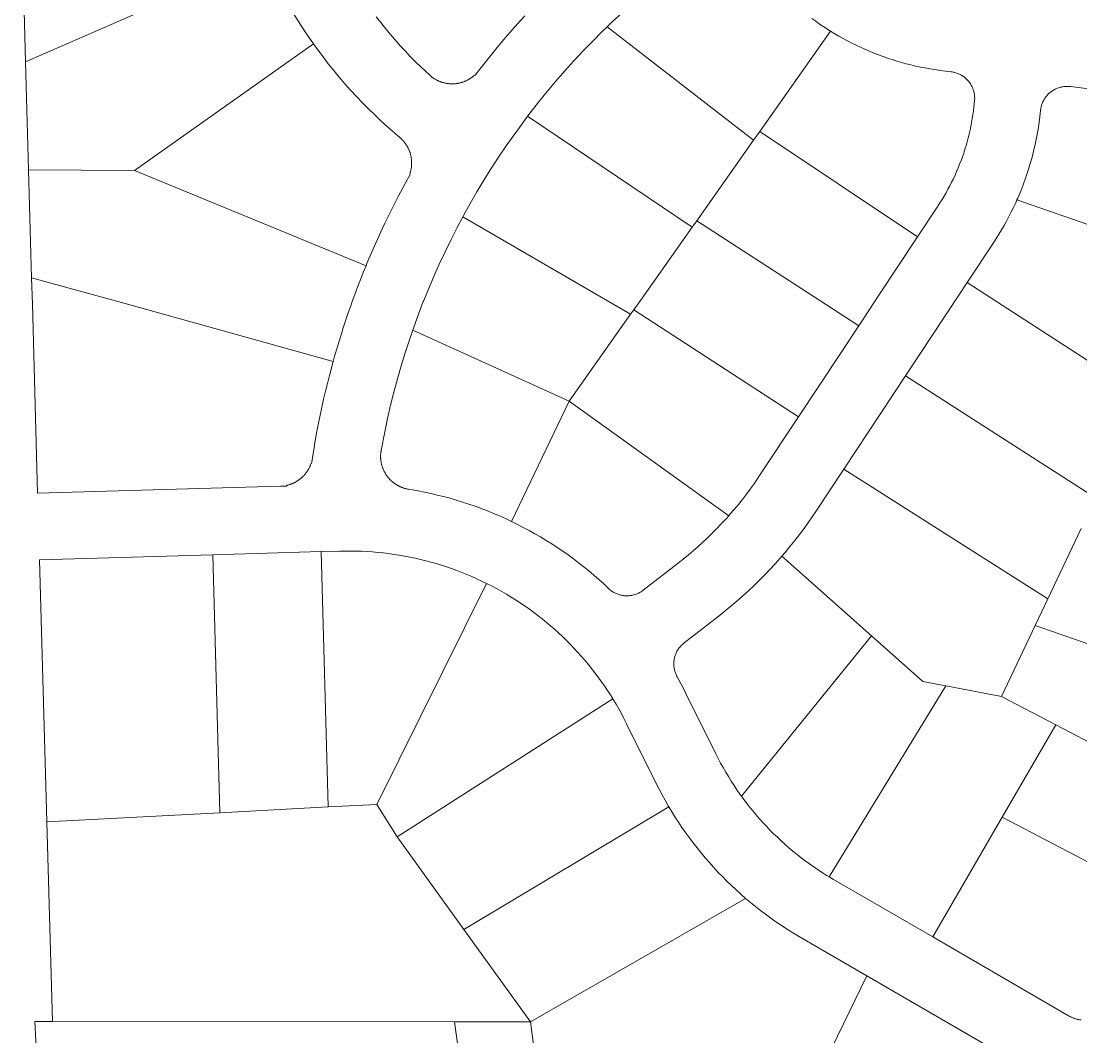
# Model space of a CAD drawing. Header units: feet. Extents: x 865220 to 2774701, y -2240498 to 961524.
# Drawn here: x 2770390 to 2771185, y 959366 to 960129 of the extents above; entities that cross this region are included whole.
import ezdxf

# ---------------------------------------------------------------- set-up
doc = ezdxf.new("R2010")
doc.units = ezdxf.units.FT
doc.header["$LTSCALE"] = 0.015
doc.header["$MEASUREMENT"] = 0
doc.layers.add('Parcels', color=7, linetype='Continuous', lineweight=0)

msp = doc.modelspace()

# ---------------------------------------------------------------- linework, layer by layer
at = {"layer": 'Parcels', "lineweight": 5, "ltscale": 100}
for p, q in [((2770389.55, 960213.78), (2770392.8, 960098.18)), ((2770392.8, 960098.18), (2770571.98, 960176.88)), ((2770597.61, 960128.52), (2770594.21, 960134.04)), ((2770655.89, 960132.04), (2770659.32, 960127.6)), ((2770760.07, 960124.51), (2770767.49, 960132.74)), ((2770840.43, 960135.03), (2770832.96, 960128.07)), ((2770985.72, 960128.59), (2770982.77, 960130.73)), ((2770601.11, 960123.05), (2770597.61, 960128.52)), ((2770604.71, 960117.65), (2770601.11, 960123.05)), ((2770659.32, 960127.6), (2770662.83, 960123.21)), ((2770662.83, 960123.21), (2770666.41, 960118.89)), ((2770752.8, 960116.15), (2770760.07, 960124.51)), ((2770829.28, 960124.54), (2770825.62, 960120.98)), ((2770832.96, 960128.07), (2770829.28, 960124.54)), ((2770829.28, 960124.54), (2770939.13, 960039.37)), ((2770996.9, 960121.16), (2770943.74, 960045.9)), ((2770988.71, 960126.5), (2770985.72, 960128.59)), ((2770991.73, 960124.47), (2770988.71, 960126.5)), ((2770996.9, 960121.16), (2770991.73, 960124.47)), ((2770996.9, 960121.16), (2770996.9, 960121.16)), ((2771000.02, 960119.27), (2770996.9, 960121.16)), ((2770608.4, 960112.32), (2770604.71, 960117.65)), ((2770666.41, 960118.89), (2770670.07, 960114.63)), ((2770670.07, 960114.63), (2770673.8, 960110.44)), ((2770745.67, 960107.66), (2770752.8, 960116.15)), ((2770818.4, 960113.76), (2770811.3, 960106.42)), ((2770825.62, 960120.98), (2770818.4, 960113.76)), ((2771003.17, 960117.43), (2771000.02, 960119.27)), ((2771006.35, 960115.65), (2771003.17, 960117.43)), ((2771009.56, 960113.92), (2771006.35, 960115.65)), ((2771012.8, 960112.25), (2771009.56, 960113.92)), ((2770608.83, 960111.71), (2770474.48, 960016.69)), ((2770608.83, 960111.71), (2770608.4, 960112.32)), ((2770612.18, 960107.05), (2770608.83, 960111.71)), ((2770608.83, 960111.71), (2770608.83, 960111.71)), ((2770616.05, 960101.84), (2770612.18, 960107.05)), ((2770673.8, 960110.44), (2770677.6, 960106.31)), ((2770677.6, 960106.31), (2770681.48, 960102.24)), ((2770738.77, 960098.99), (2770745.67, 960107.66)), ((2770811.3, 960106.42), (2770804.34, 960098.95)), ((2771016.07, 960110.64), (2771012.8, 960112.25)), ((2771019.37, 960109.08), (2771016.07, 960110.64)), ((2771022.7, 960107.58), (2771019.37, 960109.08)), ((2771026.05, 960106.14), (2771022.7, 960107.58)), ((2771029.42, 960104.76), (2771026.05, 960106.14)), ((2770392.8, 960098.18), (2770395.08, 960017.22)), ((2770620.01, 960096.71), (2770616.05, 960101.84)), ((2770681.48, 960102.24), (2770685.43, 960098.25)), ((2770685.43, 960098.25), (2770689.44, 960094.32)), ((2770732.69, 960091.35), (2770738.77, 960098.99)), ((2770804.34, 960098.95), (2770797.5, 960091.37)), ((2771032.82, 960103.44), (2771029.42, 960104.76)), ((2771036.25, 960102.18), (2771032.82, 960103.44)), ((2771039.69, 960100.97), (2771036.25, 960102.18)), ((2771043.15, 960099.83), (2771039.69, 960100.97)), ((2771046.64, 960098.75), (2771043.15, 960099.83)), ((2771050.14, 960097.73), (2771046.64, 960098.75)), ((2771053.66, 960096.77), (2771050.14, 960097.73)), ((2770624.06, 960091.64), (2770620.01, 960096.71)), ((2770628.2, 960086.65), (2770624.06, 960091.64)), ((2770689.44, 960094.32), (2770696.09, 960088.12)), ((2770730.16, 960088.05), (2770731.87, 960090.32)), ((2770731.87, 960090.32), (2770732.69, 960091.35)), ((2770797.5, 960091.37), (2770790.8, 960083.67)), ((2771057.19, 960095.87), (2771053.66, 960096.77)), ((2771060.74, 960095.03), (2771057.19, 960095.87)), ((2771064.3, 960094.26), (2771060.74, 960095.03)), ((2771067.88, 960093.55), (2771064.3, 960094.26)), ((2771071.47, 960092.9), (2771067.88, 960093.55)), ((2771075.07, 960092.31), (2771071.47, 960092.9)), ((2771081.12, 960091.47), (2771075.07, 960092.31)), ((2771087.51, 960090.67), (2771081.12, 960091.47)), ((2771088.12, 960090.59), (2771087.51, 960090.67)), ((2771088.81, 960090.47), (2771088.12, 960090.59)), ((2771089.49, 960090.32), (2771088.81, 960090.47)), ((2771090.17, 960090.16), (2771089.49, 960090.32)), ((2771090.84, 960089.97), (2771090.17, 960090.16)), ((2771091.51, 960089.75), (2771090.84, 960089.97)), ((2771092.16, 960089.51), (2771091.51, 960089.75)), ((2771092.81, 960089.25), (2771092.16, 960089.51)), ((2770632.43, 960081.72), (2770628.2, 960086.65)), ((2770636.74, 960076.88), (2770632.43, 960081.72)), ((2770696.09, 960088.12), (2770696.42, 960087.83)), ((2770696.42, 960087.83), (2770696.75, 960087.54)), ((2770696.75, 960087.54), (2770697.08, 960087.26)), ((2770697.08, 960087.26), (2770697.42, 960086.99)), ((2770697.42, 960086.99), (2770697.77, 960086.72)), ((2770697.77, 960086.72), (2770698.12, 960086.46)), ((2770698.12, 960086.46), (2770698.47, 960086.21)), ((2770698.47, 960086.21), (2770698.83, 960085.96)), ((2770698.83, 960085.96), (2770699.19, 960085.72)), ((2770699.19, 960085.72), (2770699.56, 960085.48)), ((2770699.56, 960085.48), (2770699.93, 960085.25)), ((2770699.93, 960085.25), (2770700.31, 960085.03)), ((2770700.31, 960085.03), (2770700.68, 960084.81)), ((2770700.68, 960084.81), (2770701.07, 960084.6)), ((2770701.07, 960084.6), (2770701.45, 960084.4)), ((2770701.45, 960084.4), (2770701.84, 960084.2)), ((2770701.84, 960084.2), (2770702.24, 960084.01)), ((2770702.24, 960084.01), (2770702.63, 960083.83)), ((2770702.63, 960083.83), (2770703.03, 960083.66)), ((2770703.03, 960083.66), (2770703.43, 960083.49)), ((2770703.43, 960083.49), (2770703.84, 960083.33)), ((2770703.84, 960083.33), (2770704.25, 960083.17)), ((2770704.25, 960083.17), (2770704.66, 960083.03)), ((2770704.66, 960083.03), (2770705.07, 960082.88)), ((2770705.07, 960082.88), (2770705.49, 960082.75)), ((2770705.49, 960082.75), (2770705.9, 960082.63)), ((2770705.9, 960082.63), (2770706.32, 960082.51)), ((2770706.32, 960082.51), (2770706.75, 960082.4)), ((2770706.75, 960082.4), (2770707.17, 960082.29)), ((2770707.17, 960082.29), (2770707.6, 960082.2)), ((2770707.6, 960082.2), (2770708.02, 960082.11)), ((2770708.02, 960082.11), (2770708.45, 960082.03)), ((2770708.45, 960082.03), (2770708.88, 960081.95)), ((2770708.88, 960081.95), (2770709.31, 960081.89)), ((2770709.31, 960081.89), (2770709.75, 960081.83)), ((2770709.75, 960081.83), (2770710.18, 960081.78)), ((2770710.18, 960081.78), (2770710.61, 960081.73)), ((2770710.61, 960081.73), (2770711.05, 960081.7)), ((2770711.05, 960081.7), (2770711.48, 960081.67)), ((2770711.48, 960081.67), (2770711.92, 960081.65)), ((2770711.92, 960081.65), (2770712.35, 960081.64)), ((2770712.35, 960081.64), (2770712.79, 960081.63)), ((2770712.79, 960081.63), (2770713.23, 960081.63)), ((2770713.23, 960081.63), (2770713.66, 960081.64)), ((2770713.66, 960081.64), (2770714.1, 960081.66)), ((2770714.1, 960081.66), (2770714.53, 960081.68)), ((2770714.53, 960081.68), (2770714.97, 960081.72)), ((2770714.97, 960081.72), (2770715.4, 960081.76)), ((2770715.4, 960081.76), (2770715.84, 960081.81)), ((2770715.84, 960081.81), (2770716.27, 960081.86)), ((2770716.27, 960081.86), (2770716.7, 960081.92)), ((2770716.7, 960081.92), (2770717.13, 960081.99)), ((2770717.13, 960081.99), (2770717.56, 960082.07)), ((2770717.56, 960082.07), (2770717.99, 960082.16)), ((2770717.99, 960082.16), (2770718.42, 960082.25)), ((2770718.42, 960082.25), (2770718.84, 960082.35)), ((2770718.84, 960082.35), (2770719.26, 960082.46)), ((2770719.26, 960082.46), (2770719.68, 960082.57)), ((2770719.68, 960082.57), (2770720.1, 960082.69)), ((2770720.1, 960082.69), (2770720.52, 960082.82)), ((2770720.52, 960082.82), (2770720.93, 960082.96)), ((2770720.93, 960082.96), (2770721.35, 960083.11)), ((2770721.35, 960083.11), (2770721.76, 960083.26)), ((2770721.76, 960083.26), (2770722.16, 960083.41)), ((2770722.16, 960083.41), (2770722.57, 960083.58)), ((2770722.57, 960083.58), (2770722.97, 960083.75)), ((2770722.97, 960083.75), (2770723.36, 960083.93)), ((2770723.36, 960083.93), (2770723.76, 960084.12)), ((2770723.76, 960084.12), (2770724.15, 960084.31)), ((2770724.15, 960084.31), (2770724.54, 960084.51)), ((2770724.54, 960084.51), (2770724.92, 960084.72)), ((2770724.92, 960084.72), (2770725.3, 960084.93)), ((2770725.3, 960084.93), (2770725.68, 960085.15)), ((2770725.68, 960085.15), (2770726.05, 960085.38)), ((2770726.05, 960085.38), (2770726.42, 960085.61)), ((2770726.42, 960085.61), (2770726.79, 960085.85)), ((2770726.79, 960085.85), (2770727.15, 960086.1)), ((2770727.15, 960086.1), (2770727.5, 960086.35)), ((2770727.5, 960086.35), (2770727.85, 960086.61)), ((2770727.85, 960086.61), (2770728.2, 960086.87)), ((2770728.2, 960086.87), (2770728.54, 960087.14)), ((2770728.54, 960087.14), (2770728.88, 960087.42)), ((2770728.88, 960087.42), (2770729.21, 960087.7)), ((2770729.21, 960087.7), (2770729.54, 960087.99)), ((2770729.54, 960087.99), (2770730.16, 960088.05)), ((2770790.8, 960083.67), (2770784.24, 960075.85)), ((2771093.45, 960088.97), (2771092.81, 960089.25)), ((2771094.08, 960088.67), (2771093.45, 960088.97)), ((2771094.69, 960088.34), (2771094.08, 960088.67)), ((2771095.3, 960087.99), (2771094.69, 960088.34)), ((2771095.89, 960087.62), (2771095.3, 960087.99)), ((2771096.47, 960087.24), (2771095.89, 960087.62)), ((2771097.04, 960086.83), (2771096.47, 960087.24)), ((2771097.59, 960086.4), (2771097.04, 960086.83)), ((2771098.12, 960085.95), (2771097.59, 960086.4)), ((2771098.64, 960085.49), (2771098.12, 960085.95)), ((2771099.15, 960085), (2771098.64, 960085.49)), ((2771099.63, 960084.5), (2771099.15, 960085)), ((2771100.1, 960083.98), (2771099.63, 960084.5)), ((2771100.55, 960083.45), (2771100.1, 960083.98)), ((2771100.98, 960082.9), (2771100.55, 960083.45)), ((2771101.39, 960082.34), (2771100.98, 960082.9)), ((2771101.78, 960081.76), (2771101.39, 960082.34)), ((2771102.16, 960081.17), (2771101.78, 960081.76)), ((2770641.14, 960072.11), (2770636.74, 960076.88)), ((2770784.24, 960075.85), (2770777.81, 960067.92)), ((2771102.51, 960080.56), (2771102.16, 960081.17)), ((2771102.84, 960079.95), (2771102.51, 960080.56)), ((2771103.14, 960079.32), (2771102.84, 960079.95)), ((2771103.43, 960078.68), (2771103.14, 960079.32)), ((2771103.69, 960078.04), (2771103.43, 960078.68)), ((2771103.93, 960077.38), (2771103.69, 960078.04)), ((2771104.15, 960076.72), (2771103.93, 960077.38)), ((2771104.34, 960076.05), (2771104.15, 960076.72)), ((2771104.51, 960075.37), (2771104.34, 960076.05)), ((2771104.66, 960074.69), (2771104.51, 960075.37)), ((2771104.78, 960074), (2771104.66, 960074.69)), ((2771104.88, 960073.31), (2771104.78, 960074)), ((2771160.26, 960073.87), (2771159.77, 960073.37)), ((2771160.76, 960074.36), (2771160.26, 960073.87)), ((2771161.28, 960074.82), (2771160.76, 960074.36)), ((2771161.82, 960075.27), (2771161.28, 960074.82)), ((2771162.37, 960075.7), (2771161.82, 960075.27)), ((2771162.93, 960076.11), (2771162.37, 960075.7)), ((2771163.51, 960076.5), (2771162.93, 960076.11)), ((2771164.1, 960076.87), (2771163.51, 960076.5)), ((2771164.71, 960077.22), (2771164.1, 960076.87)), ((2771165.33, 960077.54), (2771164.71, 960077.22)), ((2771165.95, 960077.85), (2771165.33, 960077.54)), ((2771166.59, 960078.13), (2771165.95, 960077.85)), ((2771167.24, 960078.39), (2771166.59, 960078.13)), ((2771167.9, 960078.63), (2771167.24, 960078.39)), ((2771168.56, 960078.84), (2771167.9, 960078.63)), ((2771169.23, 960079.04), (2771168.56, 960078.84)), ((2771169.91, 960079.2), (2771169.23, 960079.04)), ((2771170.59, 960079.35), (2771169.91, 960079.2)), ((2771171.28, 960079.47), (2771170.59, 960079.35)), ((2771171.97, 960079.56), (2771171.28, 960079.47)), ((2771172.67, 960079.63), (2771171.97, 960079.56)), ((2771173.36, 960079.68), (2771172.67, 960079.63)), ((2771174.06, 960079.71), (2771173.36, 960079.68)), ((2771174.76, 960079.7), (2771174.06, 960079.71)), ((2771175.46, 960079.68), (2771174.76, 960079.7)), ((2771176.15, 960079.63), (2771175.46, 960079.68)), ((2771176.85, 960079.55), (2771176.15, 960079.63)), ((2771264.68, 960068.63), (2771176.85, 960079.55)), ((2771176.85, 960079.55), (2771176.85, 960079.55)), ((2770645.62, 960067.41), (2770641.14, 960072.11)), ((2770650.18, 960062.8), (2770645.62, 960067.41)), ((2770777.81, 960067.92), (2770771.52, 960059.87)), ((2771104.49, 960064.37), (2771104.96, 960069.13)), ((2771104.96, 960072.62), (2771104.88, 960073.31)), ((2771105.01, 960071.92), (2771104.96, 960072.62)), ((2771104.96, 960069.13), (2771105.01, 960069.83)), ((2771105.03, 960071.22), (2771105.01, 960071.92)), ((2771105.01, 960069.83), (2771105.03, 960070.52)), ((2771105.03, 960070.52), (2771105.03, 960071.22)), ((2771155.26, 960065.59), (2771155.07, 960064.92)), ((2771155.48, 960066.25), (2771155.26, 960065.59)), ((2771155.72, 960066.91), (2771155.48, 960066.25)), ((2771155.98, 960067.55), (2771155.72, 960066.91)), ((2771156.27, 960068.19), (2771155.98, 960067.55)), ((2771156.57, 960068.82), (2771156.27, 960068.19)), ((2771156.9, 960069.43), (2771156.57, 960068.82)), ((2771157.25, 960070.04), (2771156.9, 960069.43)), ((2771157.62, 960070.63), (2771157.25, 960070.04)), ((2771158.01, 960071.21), (2771157.62, 960070.63)), ((2771158.43, 960071.77), (2771158.01, 960071.21)), ((2771158.86, 960072.32), (2771158.43, 960071.77)), ((2771159.31, 960072.85), (2771158.86, 960072.32)), ((2771159.77, 960073.37), (2771159.31, 960072.85)), ((2770654.82, 960058.26), (2770650.18, 960062.8)), ((2770659.53, 960053.81), (2770654.82, 960058.26)), ((2770771.52, 960059.87), (2770769.58, 960057.33)), ((2771103.26, 960055.56), (2771103.72, 960058.49)), ((2771103.72, 960058.49), (2771104.13, 960061.43)), ((2771104.13, 960061.43), (2771104.49, 960064.37)), ((2771154.48, 960061.7), (2771153.7, 960054.93)), ((2771154.53, 960062.18), (2771154.48, 960061.7)), ((2771154.63, 960062.87), (2771154.53, 960062.18)), ((2771154.75, 960063.56), (2771154.63, 960062.87)), ((2771154.9, 960064.24), (2771154.75, 960063.56)), ((2771155.07, 960064.92), (2771154.9, 960064.24)), ((2770664.33, 960049.44), (2770659.53, 960053.81)), ((2770765.38, 960051.72), (2770759.37, 960043.46)), ((2770769.58, 960057.33), (2770765.38, 960051.72)), ((2770769.58, 960057.33), (2770892.99, 959974.03)), ((2771101.56, 960046.82), (2771102.18, 960049.72)), ((2771102.18, 960049.72), (2771102.74, 960052.64)), ((2771102.74, 960052.64), (2771103.26, 960055.56)), ((2771153.17, 960051.13), (2771152.57, 960047.34)), ((2771153.7, 960054.93), (2771153.17, 960051.13)), ((2770673.61, 960041.4), (2770664.33, 960049.44)), ((2770759.37, 960043.46), (2770753.52, 960035.1)), ((2770943.74, 960045.9), (2770939.13, 960039.37)), ((2770943.74, 960045.9), (2771062.17, 959966.79)), ((2771062.17, 959966.79), (2770943.74, 960045.9)), ((2771100.18, 960041.05), (2771100.89, 960043.93)), ((2771100.89, 960043.93), (2771101.56, 960046.82)), ((2771151.9, 960043.56), (2771151.17, 960039.79)), ((2771152.57, 960047.34), (2771151.9, 960043.56)), ((2770674.24, 960040.86), (2770673.61, 960041.4)), ((2770674.56, 960040.56), (2770674.24, 960040.86)), ((2770674.88, 960040.26), (2770674.56, 960040.56)), ((2770675.19, 960039.96), (2770674.88, 960040.26)), ((2770675.5, 960039.65), (2770675.19, 960039.96)), ((2770675.8, 960039.33), (2770675.5, 960039.65)), ((2770676.09, 960039.01), (2770675.8, 960039.33)), ((2770676.38, 960038.68), (2770676.09, 960039.01)), ((2770676.67, 960038.35), (2770676.38, 960038.68)), ((2770676.95, 960038.02), (2770676.67, 960038.35)), ((2770677.22, 960037.68), (2770676.95, 960038.02)), ((2770677.48, 960037.33), (2770677.22, 960037.68)), ((2770677.75, 960036.98), (2770677.48, 960037.33)), ((2770678, 960036.63), (2770677.75, 960036.98)), ((2770678.25, 960036.27), (2770678, 960036.63)), ((2770678.49, 960035.9), (2770678.25, 960036.27)), ((2770678.72, 960035.54), (2770678.49, 960035.9)), ((2770678.95, 960035.17), (2770678.72, 960035.54)), ((2770679.18, 960034.79), (2770678.95, 960035.17)), ((2770679.39, 960034.41), (2770679.18, 960034.79)), ((2770679.6, 960034.03), (2770679.39, 960034.41)), ((2770679.8, 960033.64), (2770679.6, 960034.03)), ((2770753.52, 960035.1), (2770747.81, 960026.64)), ((2770896.45, 959978.93), (2770939.13, 960039.37)), ((2770939.13, 960039.37), (2770939.13, 960039.37)), ((2771097.73, 960032.5), (2771098.59, 960035.33)), ((2771098.59, 960035.33), (2771099.41, 960038.19)), ((2771099.41, 960038.19), (2771100.18, 960041.05)), ((2771150.37, 960036.03), (2771149.51, 960032.29)), ((2771151.17, 960039.79), (2771150.37, 960036.03)), ((2770680, 960033.25), (2770679.8, 960033.64)), ((2770680.19, 960032.86), (2770680, 960033.25)), ((2770680.37, 960032.46), (2770680.19, 960032.86)), ((2770680.54, 960032.06), (2770680.37, 960032.46)), ((2770680.71, 960031.66), (2770680.54, 960032.06)), ((2770680.87, 960031.25), (2770680.71, 960031.66)), ((2770681.03, 960030.84), (2770680.87, 960031.25)), ((2770681.17, 960030.43), (2770681.03, 960030.84)), ((2770681.31, 960030.02), (2770681.17, 960030.43)), ((2770681.44, 960029.6), (2770681.31, 960030.02)), ((2770681.57, 960029.19), (2770681.44, 960029.6)), ((2770681.69, 960028.77), (2770681.57, 960029.19)), ((2770681.8, 960028.34), (2770681.69, 960028.77)), ((2770681.9, 960027.92), (2770681.8, 960028.34)), ((2770681.99, 960027.49), (2770681.9, 960027.92)), ((2770682.08, 960027.07), (2770681.99, 960027.49)), ((2770682.16, 960026.64), (2770682.08, 960027.07)), ((2770682.24, 960026.21), (2770682.16, 960026.64)), ((2770682.3, 960025.78), (2770682.24, 960026.21)), ((2770682.36, 960025.34), (2770682.3, 960025.78)), ((2770747.81, 960026.64), (2770742.24, 960018.08)), ((2771094.83, 960024.08), (2771095.85, 960026.87)), ((2771095.85, 960026.87), (2771096.81, 960029.68)), ((2771096.81, 960029.68), (2771097.73, 960032.5)), ((2771148.59, 960028.57), (2771147.59, 960024.86)), ((2771149.51, 960032.29), (2771148.59, 960028.57)), ((2770682.1, 960017.53), (2770682.18, 960017.96)), ((2770682.18, 960017.96), (2770682.25, 960018.39)), ((2770682.25, 960018.39), (2770682.32, 960018.82)), ((2770682.32, 960018.82), (2770682.37, 960019.25)), ((2770682.41, 960024.91), (2770682.36, 960025.34)), ((2770682.37, 960019.25), (2770682.42, 960019.69)), ((2770682.45, 960024.48), (2770682.41, 960024.91)), ((2770682.42, 960019.69), (2770682.46, 960020.12)), ((2770682.49, 960024.04), (2770682.45, 960024.48)), ((2770682.46, 960020.12), (2770682.5, 960020.56)), ((2770682.52, 960023.61), (2770682.49, 960024.04)), ((2770682.5, 960020.56), (2770682.52, 960020.99)), ((2770682.54, 960023.17), (2770682.52, 960023.61)), ((2770682.52, 960020.99), (2770682.54, 960021.43)), ((2770682.55, 960022.74), (2770682.54, 960023.17)), ((2770682.54, 960021.43), (2770682.55, 960021.86)), ((2770682.55, 960022.3), (2770682.55, 960022.74)), ((2770682.55, 960021.86), (2770682.55, 960022.3)), ((2770742.24, 960018.08), (2770736.83, 960009.42)), ((2771091.5, 960015.83), (2771092.66, 960018.56)), ((2771092.66, 960018.56), (2771093.77, 960021.31)), ((2771093.77, 960021.31), (2771094.83, 960024.08)), ((2771146.54, 960021.17), (2771145.42, 960017.49)), ((2771147.59, 960024.86), (2771146.54, 960021.17)), ((2770474.48, 960016.69), (2770395.08, 960017.22)), ((2770395.08, 960017.22), (2770397.36, 959936.12)), ((2770474.48, 960016.69), (2770474.48, 960016.69)), ((2770474.48, 960016.69), (2770648.32, 959945.17)), ((2770677.61, 960006.76), (2770679.46, 960010.17)), ((2770679.46, 960010.17), (2770681.36, 960013.58)), ((2770681.21, 960014.16), (2770681.35, 960014.57)), ((2770681.36, 960013.58), (2770681.21, 960014.16)), ((2770681.35, 960014.57), (2770681.48, 960014.99)), ((2770681.48, 960014.99), (2770681.6, 960015.41)), ((2770681.6, 960015.41), (2770681.72, 960015.83)), ((2770681.72, 960015.83), (2770681.82, 960016.25)), ((2770681.82, 960016.25), (2770681.92, 960016.67)), ((2770681.92, 960016.67), (2770682.02, 960017.1)), ((2770682.02, 960017.1), (2770682.1, 960017.53)), ((2771087.75, 960007.76), (2771089.05, 960010.43)), ((2771089.05, 960010.43), (2771090.3, 960013.12)), ((2771090.3, 960013.12), (2771091.5, 960015.83)), ((2771142.98, 960010.21), (2771141.67, 960006.6)), ((2771144.23, 960013.84), (2771142.98, 960010.21)), ((2771145.42, 960017.49), (2771144.23, 960013.84)), ((2770674.21, 960000.41), (2770677.61, 960006.76)), ((2770736.83, 960009.42), (2770731.57, 960000.67)), ((2771083.57, 959999.9), (2771085.01, 960002.5)), ((2771085.01, 960002.5), (2771086.4, 960005.12)), ((2771086.4, 960005.12), (2771087.75, 960007.76)), ((2771140.3, 960003.02), (2771138.86, 959999.46)), ((2771141.67, 960006.6), (2771140.3, 960003.02)), ((2770669.11, 959990.57), (2770672.42, 959996.97)), ((2770672.42, 959996.97), (2770674.21, 960000.41)), ((2770731.57, 960000.67), (2770726.46, 959991.84)), ((2771078.99, 959992.27), (2771080.56, 959994.79)), ((2771080.56, 959994.79), (2771082.09, 959997.33)), ((2771082.09, 959997.33), (2771083.57, 959999.9)), ((2771136.79, 959994.64), (2771135.8, 959992.42)), ((2771137.36, 959995.92), (2771136.79, 959994.64)), ((2771278.33, 959945.12), (2771136.79, 959994.64)), ((2771138.86, 959999.46), (2771137.36, 959995.92)), ((2770664.19, 959980.64), (2770667.38, 959987.1)), ((2770667.38, 959987.1), (2770669.11, 959990.57)), ((2770726.46, 959991.84), (2770721.51, 959982.91)), ((2771062.17, 959966.79), (2771077.38, 959989.79)), ((2771077.38, 959989.79), (2771078.99, 959992.27)), ((2771134.18, 959988.94), (2771132.5, 959985.48)), ((2771135.8, 959992.42), (2771134.18, 959988.94)), ((2770662.52, 959977.14), (2770664.19, 959980.64)), ((2770720.88, 959981.76), (2770716.71, 959973.89)), ((2770721.51, 959982.91), (2770720.88, 959981.76)), ((2770720.88, 959981.76), (2770826.41, 959920.54)), ((2770896.45, 959978.93), (2770892.99, 959974.03)), ((2770896.45, 959978.93), (2770983.76, 959922.3)), ((2771128.96, 959978.67), (2771127.1, 959975.31)), ((2771130.76, 959982.06), (2771128.96, 959978.67)), ((2771132.5, 959985.48), (2771130.76, 959982.06)), ((2770657.84, 959967.1), (2770659.45, 959970.63)), ((2770659.45, 959970.63), (2770662.52, 959977.14)), ((2770716.71, 959973.89), (2770712.08, 959964.8)), ((2770855.46, 959920.9), (2770892.99, 959974.03)), ((2770892.99, 959974.03), (2770855.46, 959920.9)), ((2770892.99, 959974.03), (2770892.99, 959974.03)), ((2771125.18, 959971.99), (2771123.21, 959968.7)), ((2771127.1, 959975.31), (2771125.18, 959971.99)), ((2770654.87, 959960.53), (2770657.84, 959967.1)), ((2770712.08, 959964.8), (2770707.6, 959955.63)), ((2771033.19, 959922.97), (2771062.17, 959966.79)), ((2771062.17, 959966.79), (2771062.17, 959966.79)), ((2771119.08, 959962.22), (2771099.47, 959932.55)), ((2771121.17, 959965.44), (2771119.08, 959962.22)), ((2771123.21, 959968.7), (2771121.17, 959965.44)), ((2770650.48, 959950.36), (2770653.33, 959956.98)), ((2770653.33, 959956.98), (2770654.87, 959960.53)), ((2770707.6, 959955.63), (2770703.28, 959946.37)), ((2770648.32, 959945.17), (2770648.98, 959946.79)), ((2770648.98, 959946.79), (2770650.48, 959950.36)), ((2770703.28, 959946.37), (2770699.13, 959937.05)), ((2770644.84, 959936.51), (2770646.26, 959940.11)), ((2770646.26, 959940.11), (2770648.32, 959945.17)), ((2770648.32, 959945.17), (2770648.32, 959945.17)), ((2770467.52, 959916.66), (2770397.36, 959936.12)), ((2770397.36, 959936.12), (2770397.92, 959916.24)), ((2770642.22, 959929.79), (2770644.84, 959936.51)), ((2770699.13, 959937.05), (2770695.13, 959927.65)), ((2771099.47, 959932.55), (2771093.6, 959923.68)), ((2771112.9, 959923.85), (2771099.47, 959932.55)), ((2770638.37, 959919.41), (2770640.87, 959926.17)), ((2770640.87, 959926.17), (2770642.22, 959929.79)), ((2770695.13, 959927.65), (2770691.63, 959918.98)), ((2771018.04, 959900.07), (2771033.19, 959922.97)), ((2771093.6, 959923.68), (2771053.14, 959862.49)), ((2771112.9, 959923.85), (2771231.75, 959846.84)), ((2770397.92, 959916.24), (2770401.91, 959774.44)), ((2770467.52, 959916.66), (2770623.67, 959873.34)), ((2770634.69, 959908.95), (2770637.07, 959915.76)), ((2770637.07, 959915.76), (2770638, 959918.38)), ((2770638, 959918.38), (2770638.37, 959919.41)), ((2770691.31, 959918.19), (2770687.65, 959908.66)), ((2770691.63, 959918.98), (2770691.31, 959918.19)), ((2770846.84, 959908.69), (2770826.41, 959920.54)), ((2770826.41, 959920.54), (2770846.84, 959908.69)), ((2770855.46, 959920.9), (2770849.15, 959911.95)), ((2770983.76, 959922.3), (2771018.04, 959900.07)), ((2770983.76, 959922.3), (2770983.76, 959922.3)), ((2770633.46, 959905.28), (2770634.69, 959908.95)), ((2770687.65, 959908.66), (2770684.15, 959899.07)), ((2770846.84, 959908.69), (2770800.7, 959843.35)), ((2770849.15, 959911.95), (2770846.84, 959908.69)), ((2770846.84, 959908.69), (2770846.84, 959908.69)), ((2770849.15, 959911.95), (2770972.82, 959831.68)), ((2770972.82, 959831.68), (2770849.15, 959911.95)), ((2770631.2, 959898.44), (2770633.46, 959905.28)), ((2770684.15, 959899.07), (2770683.35, 959896.79)), ((2770972.82, 959831.68), (2771018.04, 959900.07)), ((2770627.89, 959887.86), (2770630.03, 959894.74)), ((2770630.03, 959894.74), (2770631.2, 959898.44)), ((2770683.35, 959896.79), (2770680.82, 959889.41)), ((2770800.7, 959843.35), (2770683.35, 959896.79)), ((2770683.35, 959896.79), (2770800.7, 959843.35)), ((2770624.77, 959877.23), (2770626.79, 959884.15)), ((2770626.79, 959884.15), (2770627.89, 959887.86)), ((2770680.82, 959889.41), (2770677.67, 959879.71)), ((2770623.67, 959873.34), (2770624.77, 959877.23)), ((2770677.67, 959879.71), (2770674.68, 959869.94)), ((2770621.83, 959866.55), (2770623.67, 959873.34)), ((2770623.67, 959873.34), (2770623.67, 959873.34)), ((2770674.68, 959869.94), (2770671.86, 959860.13)), ((2770619.08, 959855.81), (2770620.86, 959862.8)), ((2770620.86, 959862.8), (2770621.83, 959866.55)), ((2770671.86, 959860.13), (2770669.22, 959850.27)), ((2771053.14, 959862.49), (2771006.8, 959792.44)), ((2771053.14, 959862.49), (2771195.79, 959770.94)), ((2770616.52, 959845.03), (2770618.18, 959852.05)), ((2770618.18, 959852.05), (2770619.08, 959855.81)), ((2770615.68, 959841.25), (2770616.52, 959845.03)), ((2770669.22, 959850.27), (2770666.74, 959840.37)), ((2770757.44, 959753.2), (2770800.7, 959843.35)), ((2770800.7, 959843.35), (2770757.44, 959753.2)), ((2770800.7, 959843.35), (2770800.7, 959843.35)), ((2770800.7, 959843.35), (2770920.46, 959757.46)), ((2770920.46, 959757.46), (2770800.7, 959843.35)), ((2770614.15, 959834.2), (2770615.68, 959841.25)), ((2770666.74, 959840.37), (2770664.44, 959830.42)), ((2770611.96, 959823.34), (2770613.37, 959830.41)), ((2770613.37, 959830.41), (2770614.15, 959834.2)), ((2770664.44, 959830.42), (2770662.32, 959820.43)), ((2770944.14, 959788.32), (2770972.82, 959831.68)), ((2770972.82, 959831.68), (2770972.82, 959831.68)), ((2770609.97, 959812.44), (2770611.26, 959819.54)), ((2770611.26, 959819.54), (2770611.96, 959823.34)), ((2770662.32, 959820.43), (2770659.65, 959806.45)), ((2770609.33, 959808.62), (2770609.97, 959812.44)), ((2770608.05, 959800.82), (2770609.33, 959808.62)), ((2770659.29, 959803.42), (2770659.27, 959802.99)), ((2770659.32, 959803.86), (2770659.29, 959803.42)), ((2770659.36, 959804.29), (2770659.32, 959803.86)), ((2770659.4, 959804.73), (2770659.36, 959804.29)), ((2770659.45, 959805.16), (2770659.4, 959804.73)), ((2770659.51, 959805.59), (2770659.45, 959805.16)), ((2770659.57, 959806.02), (2770659.51, 959805.59)), ((2770659.65, 959806.45), (2770659.57, 959806.02)), ((2770606.27, 959794.73), (2770606.44, 959795.14)), ((2770606.44, 959795.14), (2770606.6, 959795.54)), ((2770606.6, 959795.54), (2770606.76, 959795.95)), ((2770606.76, 959795.95), (2770606.91, 959796.36)), ((2770606.91, 959796.36), (2770607.41, 959796.72)), ((2770607.41, 959796.72), (2770607.54, 959797.69)), ((2770607.54, 959797.69), (2770608.05, 959800.82)), ((2770659.27, 959802.99), (2770659.26, 959802.55)), ((2770659.26, 959802.55), (2770659.26, 959802.11)), ((2770659.26, 959802.11), (2770659.26, 959801.68)), ((2770659.26, 959801.68), (2770659.27, 959801.24)), ((2770659.27, 959801.24), (2770659.29, 959800.81)), ((2770659.29, 959800.81), (2770659.31, 959800.37)), ((2770659.31, 959800.37), (2770659.35, 959799.93)), ((2770659.35, 959799.93), (2770659.39, 959799.5)), ((2770659.39, 959799.5), (2770659.44, 959799.07)), ((2770659.44, 959799.07), (2770659.49, 959798.63)), ((2770659.49, 959798.63), (2770659.56, 959798.2)), ((2770659.56, 959798.2), (2770659.63, 959797.77)), ((2770659.63, 959797.77), (2770659.71, 959797.34)), ((2770659.71, 959797.34), (2770659.79, 959796.92)), ((2770659.79, 959796.92), (2770659.89, 959796.49)), ((2770659.89, 959796.49), (2770659.99, 959796.06)), ((2770659.99, 959796.06), (2770660.09, 959795.64)), ((2770660.09, 959795.64), (2770660.21, 959795.22)), ((2770660.21, 959795.22), (2770660.33, 959794.8)), ((2770601.2, 959787.17), (2770601.5, 959787.48)), ((2770601.5, 959787.48), (2770601.79, 959787.8)), ((2770601.79, 959787.8), (2770602.09, 959788.13)), ((2770602.09, 959788.13), (2770602.37, 959788.46)), ((2770602.37, 959788.46), (2770602.65, 959788.79)), ((2770602.65, 959788.79), (2770602.92, 959789.13)), ((2770602.92, 959789.13), (2770603.19, 959789.48)), ((2770603.19, 959789.48), (2770603.45, 959789.83)), ((2770603.45, 959789.83), (2770603.71, 959790.18)), ((2770603.71, 959790.18), (2770603.96, 959790.54)), ((2770603.96, 959790.54), (2770604.2, 959790.9)), ((2770604.2, 959790.9), (2770604.44, 959791.27)), ((2770604.44, 959791.27), (2770604.67, 959791.64)), ((2770604.67, 959791.64), (2770604.89, 959792.01)), ((2770604.89, 959792.01), (2770605.11, 959792.39)), ((2770605.11, 959792.39), (2770605.32, 959792.77)), ((2770605.32, 959792.77), (2770605.52, 959793.16)), ((2770605.52, 959793.16), (2770605.72, 959793.55)), ((2770605.72, 959793.55), (2770605.91, 959793.94)), ((2770605.91, 959793.94), (2770606.1, 959794.34)), ((2770606.1, 959794.34), (2770606.27, 959794.73)), ((2770660.33, 959794.8), (2770660.46, 959794.39)), ((2770660.46, 959794.39), (2770660.6, 959793.97)), ((2770660.6, 959793.97), (2770660.75, 959793.56)), ((2770660.75, 959793.56), (2770660.9, 959793.15)), ((2770660.9, 959793.15), (2770661.06, 959792.75)), ((2770661.06, 959792.75), (2770661.22, 959792.34)), ((2770661.22, 959792.34), (2770661.4, 959791.94)), ((2770661.4, 959791.94), (2770661.58, 959791.54)), ((2770661.58, 959791.54), (2770661.76, 959791.15)), ((2770661.76, 959791.15), (2770661.96, 959790.76)), ((2770661.96, 959790.76), (2770662.16, 959790.37)), ((2770662.16, 959790.37), (2770662.36, 959789.99)), ((2770662.36, 959789.99), (2770662.58, 959789.61)), ((2770662.58, 959789.61), (2770662.8, 959789.23)), ((2770662.8, 959789.23), (2770663.03, 959788.86)), ((2770663.03, 959788.86), (2770663.26, 959788.49)), ((2770663.26, 959788.49), (2770663.5, 959788.13)), ((2770663.5, 959788.13), (2770663.75, 959787.77)), ((2770663.75, 959787.77), (2770664, 959787.41)), ((2770664, 959787.41), (2770664.26, 959787.06)), ((2770939.44, 959781.45), (2770944.14, 959788.32)), ((2771006.8, 959792.44), (2770985.85, 959760.75)), ((2771159.82, 959695.04), (2771006.8, 959792.44)), ((2770401.91, 959774.44), (2770584.04, 959779.66)), ((2770584.04, 959779.66), (2770588.38, 959779.78)), ((2770588.38, 959779.78), (2770588.79, 959780.25)), ((2770588.79, 959780.25), (2770589.22, 959780.35)), ((2770589.22, 959780.35), (2770589.64, 959780.46)), ((2770589.64, 959780.46), (2770590.06, 959780.57)), ((2770590.06, 959780.57), (2770590.48, 959780.7)), ((2770590.48, 959780.7), (2770590.9, 959780.82)), ((2770590.9, 959780.82), (2770591.31, 959780.96)), ((2770591.31, 959780.96), (2770591.73, 959781.1)), ((2770591.73, 959781.1), (2770592.14, 959781.25)), ((2770592.14, 959781.25), (2770592.54, 959781.41)), ((2770592.54, 959781.41), (2770592.95, 959781.58)), ((2770592.95, 959781.58), (2770593.35, 959781.75)), ((2770593.35, 959781.75), (2770593.75, 959781.93)), ((2770593.75, 959781.93), (2770594.14, 959782.11)), ((2770594.14, 959782.11), (2770594.53, 959782.3)), ((2770594.53, 959782.3), (2770594.92, 959782.5)), ((2770594.92, 959782.5), (2770595.3, 959782.71)), ((2770595.3, 959782.71), (2770595.69, 959782.92)), ((2770595.69, 959782.92), (2770596.06, 959783.14)), ((2770596.06, 959783.14), (2770596.44, 959783.36)), ((2770596.44, 959783.36), (2770596.81, 959783.6)), ((2770596.81, 959783.6), (2770597.17, 959783.84)), ((2770597.17, 959783.84), (2770597.53, 959784.08)), ((2770597.53, 959784.08), (2770597.89, 959784.33)), ((2770597.89, 959784.33), (2770598.24, 959784.59)), ((2770598.24, 959784.59), (2770598.59, 959784.85)), ((2770598.59, 959784.85), (2770598.93, 959785.12)), ((2770598.93, 959785.12), (2770599.27, 959785.4)), ((2770599.27, 959785.4), (2770599.6, 959785.68)), ((2770599.6, 959785.68), (2770599.93, 959785.97)), ((2770599.93, 959785.97), (2770600.26, 959786.26)), ((2770600.26, 959786.26), (2770600.58, 959786.56)), ((2770600.58, 959786.56), (2770600.89, 959786.86)), ((2770600.89, 959786.86), (2770601.2, 959787.17)), ((2770664.26, 959787.06), (2770664.52, 959786.71)), ((2770664.52, 959786.71), (2770664.79, 959786.37)), ((2770664.79, 959786.37), (2770665.07, 959786.03)), ((2770665.07, 959786.03), (2770665.35, 959785.7)), ((2770665.35, 959785.7), (2770665.64, 959785.37)), ((2770665.64, 959785.37), (2770665.94, 959785.05)), ((2770665.94, 959785.05), (2770666.23, 959784.73)), ((2770666.23, 959784.73), (2770666.54, 959784.42)), ((2770666.54, 959784.42), (2770666.85, 959784.12)), ((2770666.85, 959784.12), (2770667.17, 959783.81)), ((2770667.17, 959783.81), (2770667.49, 959783.52)), ((2770667.49, 959783.52), (2770667.81, 959783.23)), ((2770667.81, 959783.23), (2770668.14, 959782.94)), ((2770668.14, 959782.94), (2770668.48, 959782.67)), ((2770668.48, 959782.67), (2770668.82, 959782.39)), ((2770668.82, 959782.39), (2770669.17, 959782.13)), ((2770669.17, 959782.13), (2770669.52, 959781.87)), ((2770669.52, 959781.87), (2770669.87, 959781.61)), ((2770669.87, 959781.61), (2770670.23, 959781.37)), ((2770670.23, 959781.37), (2770670.59, 959781.12)), ((2770670.59, 959781.12), (2770670.96, 959780.89)), ((2770670.96, 959780.89), (2770671.33, 959780.66)), ((2770671.33, 959780.66), (2770671.71, 959780.44)), ((2770671.71, 959780.44), (2770672.09, 959780.22)), ((2770672.09, 959780.22), (2770672.47, 959780.01)), ((2770672.47, 959780.01), (2770672.86, 959779.81)), ((2770672.86, 959779.81), (2770673.25, 959779.62)), ((2770673.25, 959779.62), (2770673.64, 959779.43)), ((2770673.64, 959779.43), (2770674.04, 959779.24)), ((2770674.04, 959779.24), (2770674.44, 959779.07)), ((2770936.61, 959777.5), (2770939.44, 959781.45)), ((2770674.44, 959779.07), (2770674.84, 959778.9)), ((2770674.84, 959778.9), (2770675.25, 959778.74)), ((2770675.25, 959778.74), (2770675.65, 959778.59)), ((2770675.65, 959778.59), (2770676.06, 959778.44)), ((2770676.06, 959778.44), (2770676.48, 959778.3)), ((2770676.48, 959778.3), (2770676.89, 959778.17)), ((2770676.89, 959778.17), (2770677.31, 959778.05)), ((2770677.31, 959778.05), (2770677.73, 959777.93)), ((2770677.73, 959777.93), (2770678.15, 959777.82)), ((2770678.15, 959777.82), (2770678.58, 959777.71)), ((2770678.58, 959777.71), (2770679, 959777.62)), ((2770679, 959777.62), (2770679.43, 959777.53)), ((2770679.43, 959777.53), (2770680.27, 959777.38)), ((2770680.27, 959777.38), (2770687.31, 959776.15)), ((2770687.31, 959776.15), (2770692.15, 959775.2)), ((2770692.15, 959775.2), (2770696.97, 959774.17)), ((2770696.97, 959774.17), (2770701.78, 959773.04)), ((2770701.78, 959773.04), (2770706.56, 959771.84)), ((2770706.56, 959771.84), (2770711.33, 959770.55)), ((2770930.73, 959769.76), (2770933.7, 959773.6)), ((2770933.7, 959773.6), (2770936.61, 959777.5)), ((2770711.33, 959770.55), (2770716.07, 959769.18)), ((2770716.07, 959769.18), (2770720.78, 959767.73)), ((2770720.78, 959767.73), (2770725.47, 959766.2)), ((2770725.47, 959766.2), (2770730.13, 959764.58)), ((2770730.13, 959764.58), (2770734.76, 959762.88)), ((2770924.59, 959762.23), (2770927.7, 959765.97)), ((2770927.7, 959765.97), (2770930.73, 959769.76)), ((2770734.76, 959762.88), (2770739.37, 959761.1)), ((2770739.37, 959761.1), (2770743.94, 959759.25)), ((2770743.94, 959759.25), (2770748.47, 959757.31)), ((2770748.47, 959757.31), (2770752.98, 959755.29)), ((2770918.19, 959754.92), (2770920.46, 959757.46)), ((2770920.46, 959757.46), (2770921.43, 959758.54)), ((2770920.46, 959757.46), (2770920.46, 959757.46)), ((2770921.43, 959758.54), (2770924.59, 959762.23)), ((2770985.85, 959760.75), (2770980.3, 959752.63)), ((2770752.98, 959755.29), (2770757.44, 959753.2)), ((2770757.44, 959753.2), (2770761.94, 959750.99)), ((2770761.94, 959750.99), (2770766.33, 959748.74)), ((2770766.33, 959748.74), (2770770.68, 959746.42)), ((2770908.13, 959744.38), (2770911.54, 959747.83)), ((2770911.54, 959747.83), (2770914.9, 959751.35)), ((2770914.9, 959751.35), (2770918.19, 959754.92)), ((2770976.96, 959747.97), (2770973.53, 959743.38)), ((2770980.3, 959752.63), (2770976.96, 959747.97)), ((2771159.82, 959695.04), (2771184.87, 959747.91)), ((2771184.87, 959747.91), (2771159.82, 959695.04)), ((2770770.68, 959746.42), (2770774.99, 959744.02)), ((2770774.99, 959744.02), (2770779.25, 959741.54)), ((2770779.25, 959741.54), (2770783.48, 959738.99)), ((2770901.11, 959737.65), (2770904.65, 959740.98)), ((2770904.65, 959740.98), (2770908.13, 959744.38)), ((2770973.53, 959743.38), (2770970.03, 959738.84)), ((2770783.48, 959738.99), (2770787.66, 959736.36)), ((2770787.66, 959736.36), (2770791.79, 959733.67)), ((2770791.79, 959733.67), (2770795.87, 959730.9)), ((2770893.87, 959731.17), (2770897.52, 959734.38)), ((2770897.52, 959734.38), (2770901.11, 959737.65)), ((2770966.44, 959734.37), (2770962.78, 959729.96)), ((2770970.03, 959738.84), (2770966.44, 959734.37)), ((2770533.25, 959728.19), (2770403.32, 959724.47)), ((2770403.32, 959724.47), (2770408.86, 959527.7)), ((2770614.63, 959730.52), (2770533.25, 959728.19)), ((2770538.66, 959534.6), (2770533.25, 959728.19)), ((2770533.25, 959728.19), (2770533.25, 959728.19)), ((2770628.49, 959730.92), (2770614.63, 959730.52)), ((2770614.63, 959730.52), (2770619.96, 959538.92)), ((2770632.82, 959731), (2770628.49, 959730.92)), ((2770636.88, 959731.01), (2770632.82, 959731)), ((2770640.94, 959730.94), (2770636.88, 959731.01)), ((2770645, 959730.8), (2770640.94, 959730.94)), ((2770649.06, 959730.6), (2770645, 959730.8)), ((2770653.11, 959730.32), (2770649.06, 959730.6)), ((2770657.15, 959729.97), (2770653.11, 959730.32)), ((2770661.19, 959729.55), (2770657.15, 959729.97)), ((2770665.23, 959729.06), (2770661.19, 959729.55)), ((2770669.25, 959728.5), (2770665.23, 959729.06)), ((2770673.26, 959727.87), (2770669.25, 959728.5)), ((2770677.26, 959727.17), (2770673.26, 959727.87)), ((2770681.25, 959726.4), (2770677.26, 959727.17)), ((2770685.22, 959725.56), (2770681.25, 959726.4)), ((2770689.18, 959724.66), (2770685.22, 959725.56)), ((2770693.12, 959723.68), (2770689.18, 959724.66)), ((2770697.05, 959722.63), (2770693.12, 959723.68)), ((2770795.87, 959730.9), (2770799.91, 959728.06)), ((2770799.91, 959728.06), (2770803.89, 959725.15)), ((2770803.89, 959725.15), (2770807.83, 959722.17)), ((2770882.59, 959721.94), (2770886.41, 959724.95)), ((2770886.41, 959724.95), (2770890.17, 959728.03)), ((2770890.17, 959728.03), (2770893.87, 959731.17)), ((2770959.05, 959725.61), (2770955.24, 959721.33)), ((2770960.32, 959727.09), (2770959.05, 959725.61)), ((2770962.78, 959729.96), (2770960.32, 959727.09)), ((2771027.63, 959667.34), (2770960.32, 959727.09)), ((2770700.95, 959721.52), (2770697.05, 959722.63)), ((2770704.84, 959720.34), (2770700.95, 959721.52)), ((2770708.7, 959719.09), (2770704.84, 959720.34)), ((2770712.55, 959717.77), (2770708.7, 959719.09)), ((2770716.36, 959716.39), (2770712.55, 959717.77)), ((2770720.16, 959714.94), (2770716.36, 959716.39)), ((2770807.83, 959722.17), (2770811.71, 959719.12)), ((2770811.71, 959719.12), (2770815.53, 959716.01)), ((2770815.53, 959716.01), (2770819.31, 959712.83)), ((2770856.34, 959701.57), (2770882.59, 959721.94)), ((2770951.35, 959717.12), (2770947.39, 959712.98)), ((2770955.24, 959721.33), (2770951.35, 959717.12)), ((2770723.92, 959713.42), (2770720.16, 959714.94)), ((2770727.67, 959711.84), (2770723.92, 959713.42)), ((2770731.38, 959710.19), (2770727.67, 959711.84)), ((2770735.06, 959708.48), (2770731.38, 959710.19)), ((2770738.71, 959706.7), (2770735.06, 959708.48)), ((2770819.31, 959712.83), (2770823.02, 959709.59)), ((2770823.02, 959709.59), (2770826.68, 959706.28)), ((2770943.36, 959708.9), (2770939.26, 959704.9)), ((2770947.39, 959712.98), (2770943.36, 959708.9)), ((2770738.71, 959706.7), (2770656.3, 959540.85)), ((2770738.71, 959706.7), (2770738.71, 959706.7)), ((2770743.02, 959704.51), (2770738.71, 959706.7)), ((2770746.6, 959702.6), (2770743.02, 959704.51)), ((2770750.15, 959700.62), (2770746.6, 959702.6)), ((2770753.66, 959698.58), (2770750.15, 959700.62)), ((2770826.68, 959706.28), (2770830.28, 959702.9)), ((2770830.28, 959702.9), (2770830.79, 959702.43)), ((2770830.79, 959702.43), (2770831.32, 959701.97)), ((2770831.32, 959701.97), (2770831.87, 959701.54)), ((2770831.87, 959701.54), (2770832.43, 959701.12)), ((2770832.43, 959701.12), (2770833, 959700.73)), ((2770833, 959700.73), (2770833.59, 959700.35)), ((2770833.59, 959700.35), (2770834.19, 959699.99)), ((2770834.19, 959699.99), (2770834.8, 959699.66)), ((2770852.96, 959699.45), (2770853.58, 959699.77)), ((2770853.58, 959699.77), (2770854.19, 959700.12)), ((2770854.19, 959700.12), (2770854.79, 959700.48)), ((2770854.79, 959700.48), (2770855.37, 959700.86)), ((2770855.37, 959700.86), (2770855.94, 959701.27)), ((2770855.94, 959701.27), (2770856.34, 959701.57)), ((2770935.09, 959700.97), (2770930.85, 959697.11)), ((2770939.26, 959704.9), (2770935.09, 959700.97)), ((2770757.14, 959696.48), (2770753.66, 959698.58)), ((2770760.58, 959694.33), (2770757.14, 959696.48)), ((2770763.98, 959692.11), (2770760.58, 959694.33)), ((2770767.34, 959689.83), (2770763.98, 959692.11)), ((2770834.8, 959699.66), (2770835.43, 959699.35)), ((2770835.43, 959699.35), (2770836.06, 959699.05)), ((2770836.06, 959699.05), (2770836.71, 959698.79)), ((2770836.71, 959698.79), (2770837.36, 959698.54)), ((2770837.36, 959698.54), (2770838.02, 959698.32)), ((2770838.02, 959698.32), (2770838.69, 959698.12)), ((2770838.69, 959698.12), (2770839.37, 959697.94)), ((2770839.37, 959697.94), (2770840.05, 959697.79)), ((2770840.05, 959697.79), (2770840.73, 959697.66)), ((2770840.73, 959697.66), (2770841.42, 959697.55)), ((2770841.42, 959697.55), (2770842.12, 959697.47)), ((2770842.12, 959697.47), (2770842.81, 959697.42)), ((2770842.81, 959697.42), (2770843.51, 959697.38)), ((2770843.51, 959697.38), (2770844.21, 959697.38)), ((2770844.21, 959697.38), (2770844.91, 959697.39)), ((2770844.91, 959697.39), (2770845.6, 959697.43)), ((2770845.6, 959697.43), (2770846.3, 959697.5)), ((2770846.3, 959697.5), (2770846.99, 959697.59)), ((2770846.99, 959697.59), (2770847.68, 959697.7)), ((2770847.68, 959697.7), (2770848.36, 959697.84)), ((2770848.36, 959697.84), (2770849.04, 959698)), ((2770849.04, 959698), (2770849.71, 959698.18)), ((2770849.71, 959698.18), (2770850.38, 959698.39)), ((2770850.38, 959698.39), (2770851.04, 959698.62)), ((2770851.04, 959698.62), (2770851.69, 959698.88)), ((2770851.69, 959698.88), (2770852.33, 959699.16)), ((2770852.33, 959699.16), (2770852.96, 959699.45)), ((2770926.54, 959693.33), (2770922.17, 959689.62)), ((2770930.85, 959697.11), (2770926.54, 959693.33)), ((2771150.43, 959675.22), (2771159.82, 959695.04)), ((2771159.82, 959695.04), (2771150.43, 959675.22)), ((2771159.82, 959695.04), (2771159.82, 959695.04)), ((2770770.67, 959687.49), (2770767.34, 959689.83)), ((2770773.95, 959685.1), (2770770.67, 959687.49)), ((2770777.19, 959682.65), (2770773.95, 959685.1)), ((2770917.74, 959685.99), (2770913.24, 959682.44)), ((2770922.17, 959689.62), (2770917.74, 959685.99)), ((2770780.38, 959680.14), (2770777.19, 959682.65)), ((2770783.53, 959677.58), (2770780.38, 959680.14)), ((2770786.64, 959674.97), (2770783.53, 959677.58)), ((2770913.24, 959682.44), (2770886.99, 959662.07)), ((2770789.7, 959672.3), (2770786.64, 959674.97)), ((2770792.71, 959669.57), (2770789.7, 959672.3)), ((2770795.68, 959666.8), (2770792.71, 959669.57)), ((2771150.43, 959675.22), (2771125.14, 959621.85)), ((2771150.43, 959675.22), (2771309.07, 959619.62)), ((2770798.6, 959663.97), (2770795.68, 959666.8)), ((2770801.46, 959661.09), (2770798.6, 959663.97)), ((2770804.28, 959658.17), (2770801.46, 959661.09)), ((2770884.91, 959660.21), (2770884.43, 959659.7)), ((2770885.4, 959660.7), (2770884.91, 959660.21)), ((2770885.92, 959661.18), (2770885.4, 959660.7)), ((2770886.45, 959661.63), (2770885.92, 959661.18)), ((2770886.99, 959662.07), (2770886.45, 959661.63)), ((2771027.63, 959667.34), (2770929.97, 959547.09)), ((2771027.63, 959667.34), (2771027.63, 959667.34)), ((2771027.63, 959667.34), (2771066.21, 959633.09)), ((2770807.04, 959655.19), (2770804.28, 959658.17)), ((2770809.75, 959652.17), (2770807.04, 959655.19)), ((2770812.41, 959649.1), (2770809.75, 959652.17)), ((2770880.25, 959652.51), (2770880.04, 959651.85)), ((2770880.48, 959653.17), (2770880.25, 959652.51)), ((2770880.73, 959653.82), (2770880.48, 959653.17)), ((2770881.01, 959654.46), (2770880.73, 959653.82)), ((2770881.3, 959655.1), (2770881.01, 959654.46)), ((2770881.62, 959655.72), (2770881.3, 959655.1)), ((2770881.96, 959656.33), (2770881.62, 959655.72)), ((2770882.32, 959656.92), (2770881.96, 959656.33)), ((2770882.71, 959657.51), (2770882.32, 959656.92)), ((2770883.11, 959658.08), (2770882.71, 959657.51)), ((2770883.53, 959658.63), (2770883.11, 959658.08)), ((2770883.97, 959659.18), (2770883.53, 959658.63)), ((2770884.43, 959659.7), (2770883.97, 959659.18)), ((2770815.02, 959645.98), (2770812.41, 959649.1)), ((2770817.57, 959642.82), (2770815.02, 959645.98)), ((2770879.26, 959647.03), (2770879.25, 959646.34)), ((2770879.25, 959646.34), (2770879.26, 959645.64)), ((2770879.3, 959647.73), (2770879.26, 959647.03)), ((2770879.26, 959645.64), (2770879.29, 959644.94)), ((2770879.29, 959644.94), (2770879.35, 959644.25)), ((2770879.37, 959648.43), (2770879.3, 959647.73)), ((2770879.35, 959644.25), (2770879.44, 959643.55)), ((2770879.45, 959649.12), (2770879.37, 959648.43)), ((2770879.57, 959649.81), (2770879.45, 959649.12)), ((2770879.7, 959650.49), (2770879.57, 959649.81)), ((2770879.86, 959651.17), (2770879.7, 959650.49)), ((2770880.04, 959651.85), (2770879.86, 959651.17)), ((2770820.06, 959639.62), (2770817.57, 959642.82)), ((2770822.5, 959636.37), (2770820.06, 959639.62)), ((2770824.88, 959633.08), (2770822.5, 959636.37)), ((2770879.44, 959643.55), (2770879.54, 959642.86)), ((2770879.54, 959642.86), (2770879.67, 959642.18)), ((2770879.67, 959642.18), (2770879.83, 959641.5)), ((2770879.83, 959641.5), (2770880.01, 959640.82)), ((2770880.01, 959640.82), (2770880.21, 959640.15)), ((2770880.21, 959640.15), (2770880.43, 959639.49)), ((2770880.43, 959639.49), (2770880.68, 959638.84)), ((2770880.68, 959638.84), (2770880.95, 959638.2)), ((2770880.95, 959638.2), (2770881.24, 959637.56)), ((2770881.24, 959637.56), (2770881.56, 959636.94)), ((2770881.56, 959636.94), (2770881.8, 959636.5)), ((2770881.8, 959636.5), (2770886.18, 959628.36)), ((2770827.2, 959629.75), (2770824.88, 959633.08)), ((2770829.47, 959626.37), (2770827.2, 959629.75)), ((2770886.18, 959628.36), (2770888.41, 959623.96)), ((2771083.45, 959629.8), (2770995.72, 959486.54)), ((2771083.45, 959629.8), (2771066.21, 959633.09)), ((2771066.21, 959633.09), (2771066.21, 959633.09)), ((2771083.45, 959629.8), (2771125.14, 959621.85)), ((2770831.67, 959622.96), (2770829.47, 959626.37)), ((2770833.42, 959620.15), (2770831.67, 959622.96)), ((2770888.41, 959623.96), (2770910.81, 959578.81)), ((2771165.86, 959600.47), (2771125.14, 959621.85)), ((2771125.14, 959621.85), (2771125.14, 959621.85)), ((2770833.42, 959620.15), (2770671.64, 959516.42)), ((2770671.64, 959516.42), (2770833.42, 959620.15)), ((2770833.82, 959619.52), (2770833.42, 959620.15)), ((2770833.42, 959620.15), (2770833.42, 959620.15)), ((2770835.9, 959616.03), (2770833.82, 959619.52)), ((2770837.93, 959612.51), (2770835.9, 959616.03)), ((2770839.89, 959608.95), (2770837.93, 959612.51)), ((2770841.79, 959605.36), (2770839.89, 959608.95)), ((2770843.63, 959601.74), (2770841.79, 959605.36)), ((2770866.03, 959556.59), (2770843.63, 959601.74)), ((2770843.63, 959601.74), (2770843.63, 959601.74)), ((2771125.69, 959531.22), (2771165.86, 959600.47)), ((2771165.86, 959600.47), (2771125.69, 959531.22)), ((2771281.15, 959539.96), (2771165.86, 959600.47)), ((2770910.81, 959578.81), (2770912.58, 959575.32)), ((2770912.58, 959575.32), (2770914.41, 959571.86)), ((2770914.41, 959571.86), (2770916.3, 959568.43)), ((2770916.3, 959568.43), (2770918.25, 959565.04)), ((2770918.25, 959565.04), (2770920.26, 959561.68)), ((2770920.26, 959561.68), (2770922.33, 959558.36)), ((2770922.33, 959558.36), (2770924.45, 959555.07)), ((2770868.19, 959552.32), (2770866.03, 959556.59)), ((2770870.43, 959548.09), (2770868.19, 959552.32)), ((2770924.45, 959555.07), (2770926.63, 959551.82)), ((2770926.63, 959551.82), (2770928.87, 959548.61)), ((2770656.3, 959540.85), (2770619.96, 959538.92)), ((2770656.3, 959540.85), (2770671.64, 959516.42)), ((2770872.74, 959543.9), (2770870.43, 959548.09)), ((2770875.12, 959539.75), (2770872.74, 959543.9)), ((2770928.87, 959548.61), (2770929.97, 959547.09)), ((2770929.97, 959547.09), (2770931.16, 959545.44)), ((2770931.16, 959545.44), (2770933.51, 959542.31)), ((2770933.51, 959542.31), (2770935.91, 959539.22)), ((2770538.66, 959534.6), (2770408.86, 959527.7)), ((2770619.96, 959538.92), (2770538.66, 959534.6)), ((2770619.96, 959538.92), (2770619.96, 959538.92)), ((2770875.57, 959539.01), (2770721.62, 959447.05)), ((2770875.57, 959539.01), (2770875.12, 959539.75)), ((2770877.58, 959535.64), (2770875.57, 959539.01)), ((2770880.11, 959531.58), (2770877.58, 959535.64)), ((2770935.91, 959539.22), (2770938.37, 959536.17)), ((2770938.37, 959536.17), (2770940.88, 959533.17)), ((2770940.88, 959533.17), (2770943.44, 959530.21)), ((2770408.86, 959527.7), (2770413.08, 959377.77)), ((2770882.71, 959527.56), (2770880.11, 959531.58)), ((2770885.37, 959523.59), (2770882.71, 959527.56)), ((2770943.44, 959530.21), (2770946.05, 959527.3)), ((2770946.05, 959527.3), (2770948.71, 959524.43)), ((2771125.69, 959531.22), (2771073.54, 959441.34)), ((2771125.69, 959531.22), (2771249.1, 959466.45)), ((2770888.11, 959519.66), (2770885.37, 959523.59)), ((2770890.92, 959515.78), (2770888.11, 959519.66)), ((2770948.71, 959524.43), (2770951.43, 959521.61)), ((2770951.43, 959521.61), (2770954.19, 959518.84)), ((2770954.19, 959518.84), (2770957, 959516.11)), ((2770721.62, 959447.05), (2770671.64, 959516.42)), ((2770671.64, 959516.42), (2770671.64, 959516.42)), ((2770671.64, 959516.42), (2770721.62, 959447.05)), ((2770893.79, 959511.95), (2770890.92, 959515.78)), ((2770896.73, 959508.18), (2770893.79, 959511.95)), ((2770957, 959516.11), (2770959.85, 959513.44)), ((2770959.85, 959513.44), (2770962.76, 959510.81)), ((2770962.76, 959510.81), (2770965.7, 959508.24)), ((2770899.73, 959504.45), (2770896.73, 959508.18)), ((2770902.8, 959500.78), (2770899.73, 959504.45)), ((2770965.7, 959508.24), (2770968.7, 959505.72)), ((2770968.7, 959505.72), (2770971.73, 959503.25)), ((2770971.73, 959503.25), (2770974.81, 959500.83)), ((2770905.93, 959497.16), (2770902.8, 959500.78)), ((2770909.13, 959493.6), (2770905.93, 959497.16)), ((2770912.38, 959490.09), (2770909.13, 959493.6)), ((2770974.81, 959500.83), (2770977.93, 959498.47)), ((2770977.93, 959498.47), (2770981.09, 959496.16)), ((2770981.09, 959496.16), (2770984.29, 959493.91)), ((2770984.29, 959493.91), (2770987.53, 959491.72)), ((2770915.7, 959486.64), (2770912.38, 959490.09)), ((2770919.08, 959483.25), (2770915.7, 959486.64)), ((2770987.53, 959491.72), (2770990.81, 959489.58)), ((2770990.81, 959489.58), (2770994.12, 959487.5)), ((2770994.12, 959487.5), (2770995.72, 959486.54)), ((2770995.72, 959486.54), (2770999.15, 959484.49)), ((2770922.51, 959479.92), (2770919.08, 959483.25)), ((2770926, 959476.64), (2770922.51, 959479.92)), ((2770999.15, 959484.49), (2771073.54, 959441.34)), ((2770933.16, 959470.29), (2770771.63, 959377.65)), ((2770929.55, 959473.43), (2770926, 959476.64)), ((2770933.16, 959470.29), (2770929.55, 959473.43)), ((2770936.82, 959467.2), (2770933.16, 959470.29)), ((2770933.16, 959470.29), (2770933.16, 959470.29)), ((2770940.53, 959464.18), (2770936.82, 959467.2)), ((2770944.3, 959461.23), (2770940.53, 959464.18)), ((2770948.11, 959458.34), (2770944.3, 959461.23)), ((2770951.98, 959455.52), (2770948.11, 959458.34)), ((2770955.89, 959452.77), (2770951.98, 959455.52)), ((2770771.63, 959377.65), (2770721.62, 959447.05)), ((2770721.62, 959447.05), (2770771.63, 959377.65)), ((2770959.86, 959450.08), (2770955.89, 959452.77)), ((2770963.86, 959447.47), (2770959.86, 959450.08)), ((2770967.92, 959444.92), (2770963.86, 959447.47)), ((2770974.06, 959441.25), (2770967.92, 959444.92)), ((2771024.23, 959412.15), (2770974.06, 959441.25)), ((2771073.54, 959441.34), (2771175.46, 959382.21)), ((2771024.23, 959412.15), (2770962.72, 959286.4)), ((2771024.23, 959412.15), (2771024.23, 959412.15)), ((2771136.68, 959346.93), (2771024.23, 959412.15)), ((2771175.46, 959382.21), (2771175.84, 959382)), ((2771175.84, 959382), (2771176.22, 959381.79)), ((2771176.22, 959381.79), (2771176.61, 959381.59)), ((2770413.08, 959377.77), (2770399.8, 959377.77)), ((2770399.8, 959377.77), (2770416.06, 959046.26)), ((2770413.08, 959377.77), (2770714.72, 959377.67)), ((2770413.08, 959377.77), (2770413.08, 959377.77)), ((2770714.72, 959377.67), (2770771.63, 959377.65)), ((2770798.26, 958789.04), (2770714.72, 959377.67)), ((2770771.63, 959377.65), (2770851.89, 958796.59)), ((2771176.61, 959381.59), (2771177, 959381.39)), ((2771177, 959381.39), (2771177.39, 959381.2)), ((2771177.39, 959381.2), (2771177.79, 959381.02)), ((2771177.79, 959381.02), (2771178.19, 959380.85)), ((2771178.19, 959380.85), (2771178.59, 959380.68)), ((2771178.59, 959380.68), (2771179, 959380.52)), ((2771179, 959380.52), (2771179.41, 959380.36)), ((2771179.41, 959380.36), (2771179.82, 959380.22)), ((2771179.82, 959380.22), (2771180.23, 959380.08)), ((2771180.23, 959380.08), (2771180.65, 959379.95)), ((2771180.65, 959379.95), (2771181.06, 959379.82)), ((2771181.06, 959379.82), (2771181.48, 959379.7)), ((2771181.48, 959379.7), (2771181.91, 959379.59)), ((2771181.91, 959379.59), (2771182.33, 959379.49)), ((2771182.33, 959379.49), (2771182.76, 959379.4)), ((2771182.76, 959379.4), (2771183.18, 959379.31)), ((2771183.18, 959379.31), (2771183.61, 959379.23)), ((2771183.61, 959379.23), (2771184.04, 959379.16)), ((2771184.04, 959379.16), (2771184.47, 959379.09)), ((2771184.47, 959379.09), (2771184.91, 959379.03))]:
    msp.add_line(p, q, dxfattribs=at)

doc.saveas('drawing.dxf')
